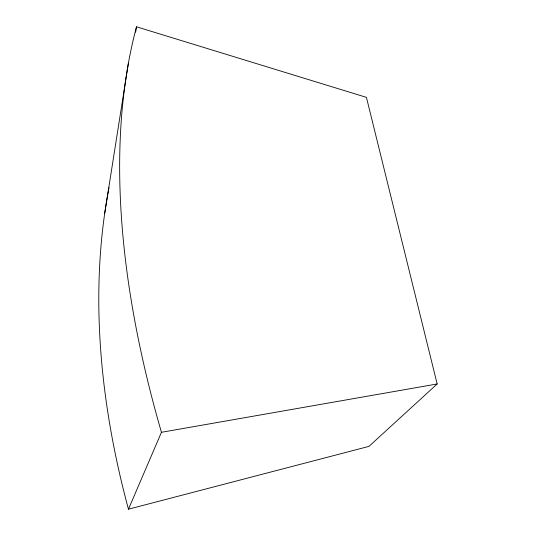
<?xml version="1.0" encoding="UTF-8"?>
<svg xmlns="http://www.w3.org/2000/svg" width="536" height="536" viewBox="0 0 536 536"><rect width="100%" height="100%" fill="white"/><g stroke="black" fill="none" stroke-linecap="round" stroke-linejoin="round"><path stroke-width="0.8" d="M104.721 213.288L128.399 63.168M135.635 32.2L136.499 26.8L366.43 97.364L437.168 383.97L368.956 446.388L128.459 509.2A1015.204 620.433 44.8 0 1 109.016 187.667M128.459 509.2L161.443 432.297A1073.615 530.962 52.4 0 1 136.499 26.8M161.443 432.297L437.168 383.97"/></g></svg>
